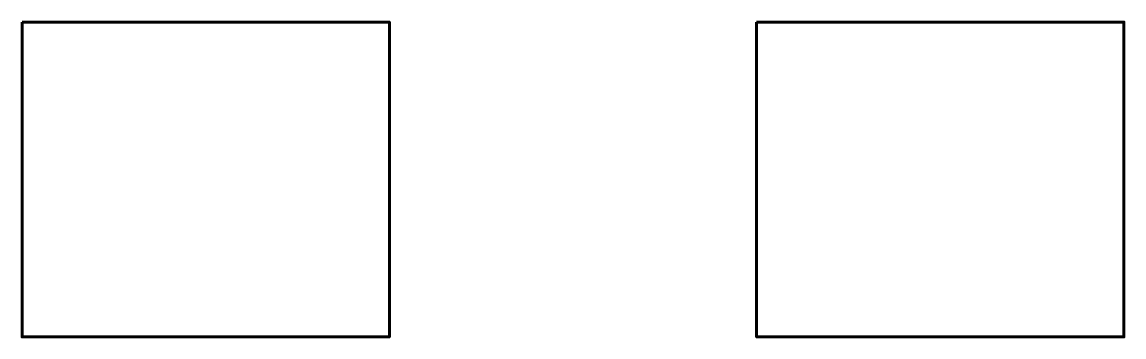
# Model space of a CAD drawing. Extents: x -548041 to -539641, y -670127 to -667727.
import ezdxf

# ---------------------------------------------------------------- set-up
doc = ezdxf.new("R2010")
doc.units = 0
doc.header["$LTSCALE"] = 1000
doc.layers.add('GT_餐厅', color=3, linetype='CONTINUOUS', lineweight=60)

msp = doc.modelspace()

# ---------------------------------------------------------------- linework, layer by layer
at = {"layer": 'GT_餐厅', "lineweight": 60}
for points in [[(-548040.9, -667727.4), (-545240.9, -667727.4), (-545240.9, -670127.4), (-548040.9, -670127.4), (-548040.9, -667727.4)], [(-542440.9, -667727.4), (-539640.9, -667727.4), (-539640.9, -670127.4), (-542440.9, -670127.4), (-542440.9, -667727.4)]]:
    msp.add_lwpolyline(points, dxfattribs=at)

doc.saveas('drawing.dxf')
